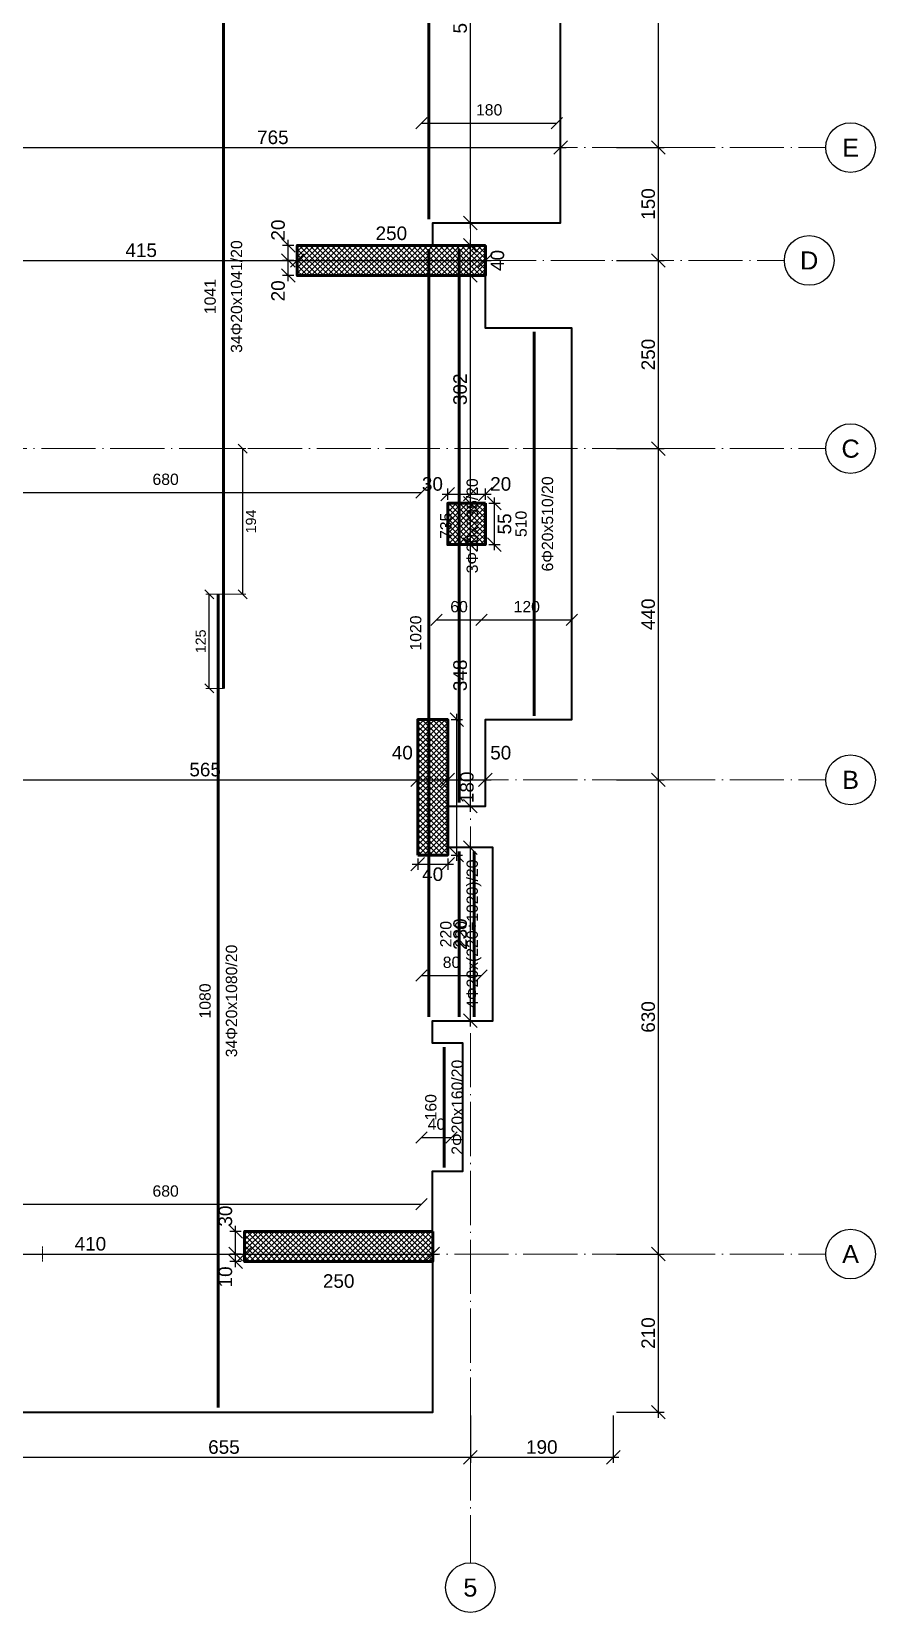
# Model space of a CAD drawing. Header units: millimetres. Extents: x -404 to 6018, y -5139 to 7890.
# Drawn here: x 4897 to 6018, y -466 to 1634 of the extents above; entities that cross this region are included whole.
import ezdxf
from ezdxf.enums import TextEntityAlignment as Align

# ---------------------------------------------------------------- set-up
doc = ezdxf.new("R2010")
doc.units = ezdxf.units.MM
doc.linetypes.add('ZWCAD_ISO04W100', pattern=[30.5, 24, -3, 0.5, -3])
for name, color, linetype, lineweight in [('AXIS LINES', 255, 'ZWCAD_ISO04W100', 13), ('COLUMN', 140, 'Continuous', 53), ('SLAB', 3, 'Continuous', 35), ('WALL', 10, 'Continuous', 53)]:
    doc.layers.add(name, color=color, linetype=linetype, lineweight=lineweight)
for name, color, linetype in [('FLOOR', 3, 'Continuous'), ('FW_AXIS', 7, 'Continuous'), ('FW_COLUMN_HATCH', 8, 'Continuous'), ('FW_DIM', 7, 'Continuous'), ('FW_WALL_HATCH', 8, 'Continuous'), ('REB_BOT_MESH_Y', 5, 'Continuous'), ('REB_BOT_MESH_Y_AXDIM', 5, 'Continuous'), ('REB_BOT_MESH_Y_LAP', 5, 'Continuous'), ('REB_BOT_MESH_Y_RANGE', 5, 'Continuous'), ('REB_BOT_MESH_Y_TEXT', 5, 'Continuous')]:
    doc.layers.add(name, color=color, linetype=linetype)
doc.styles.add('REBAR_TXT', font='arial.ttf')
doc.styles.get("Standard").update_dxf_attribs({"font": 'arial.ttf'})
doc.dimstyles.new('FW_DIM', dxfattribs={"dimtxt": 18, "dimasz": 9, "dimexe": 7.5, "dimexo": 4.5, "dimgap": 4.5, "dimtad": 1, "dimdec": 0, "dimtxsty": 'Standard', "dimtsz": 9, "dimcen": 2.5, "dimdle": 7.5, "dimclrd": 256, "dimclre": 256, "dimclrt": 7, "dimazin": 3, "dimtfac": 1, "dimtmove": 2, "dimatfit": 3})
doc.dimstyles.new('REBAR LAP', dxfattribs={"dimtxt": 13.5, "dimasz": 2.5, "dimexe": 4.5, "dimexo": 0, "dimgap": 4.5, "dimtad": 1, "dimdec": 0, "dimtxsty": 'Standard', "dimtsz": 6, "dimcen": 2.5, "dimclrd": 6, "dimclre": 6, "dimclrt": 7, "dimazin": 3, "dimtfac": 1, "dimtmove": 2, "dimatfit": 3, "dimlwd": 25, "dimlwe": 18})
doc.dimstyles.new('REBAR M-200', dxfattribs={"dimtxt": 15, "dimasz": 15, "dimexe": 25, "dimexo": 12.5, "dimgap": 10, "dimtad": 1, "dimdec": 0, "dimtxsty": 'Standard', "dimblk": 'NONE', "dimcen": 50, "dimse1": 1, "dimse2": 1, "dimclrd": 6, "dimclre": 6, "dimclrt": 7, "dimazin": 3, "dimtfac": 1, "dimtmove": 2, "dimatfit": 3, "dimldrblk": 'NONE', "dimlwd": 53})
doc.dimstyles.new('REBAR RANGE', dxfattribs={"dimtxt": 15, "dimasz": 2.5, "dimexe": 0, "dimexo": 0, "dimgap": 10, "dimtad": 1, "dimdec": 0, "dimtxsty": 'Standard', "dimtsz": 7.5, "dimcen": 2.5, "dimse1": 1, "dimse2": 1, "dimclrd": 6, "dimclre": 6, "dimclrt": 7, "dimazin": 3, "dimtfac": 1, "dimtmove": 2, "dimatfit": 3, "dimlwd": 25})

# ---------------------------------------------------------------- blocks, each defined once
blk = doc.blocks.new('*D533')
at = {"color": 6, "lineweight": 53}
blk.add_line((5145, -194), (5145, 886.5), dxfattribs=at)
at = {"layer": 'Defpoints'}
for p in [(5145, 886.5), (5145, -194), (5145, -194)]:
    blk.add_point(p, dxfattribs=at)
at = {"layer": 'REB_BOT_MESH_Y', "color": 7, "insert": (5127.5, 346.2), "char_height": 15, "attachment_point": 5, "rotation": 90}
blk.add_mtext('1080', dxfattribs=at)
blk = doc.blocks.new('_NONE')
blk = doc.blocks.new('*D534')
at = {"color": 6, "lineweight": 53}
blk.add_line((5151.7, 761.5), (5151.7, 1802.5), dxfattribs=at)
at = {"layer": 'Defpoints'}
for p in [(5151.7, 1802.5), (5151.7, 761.5), (5151.7, 761.5)]:
    blk.add_point(p, dxfattribs=at)
at = {"layer": 'REB_BOT_MESH_Y', "color": 7, "insert": (5134.2, 1282), "char_height": 15, "attachment_point": 5, "rotation": 90}
blk.add_mtext('1041', dxfattribs=at)
blk = doc.blocks.new('_Oblique')
at = {"color": 0, "linetype": 'ByBlock', "lineweight": -2}
blk.add_line((-0.5, -0.5), (0.5, 0.5), dxfattribs=at)
blk = doc.blocks.new('*D536')
at = {"color": 6, "lineweight": 18}
for p, q in [((5145, 886.5), (5128.5, 886.5)), ((5151.7, 761.5), (5128.5, 761.5))]:
    blk.add_line(p, q, dxfattribs=at)
at = {"color": 6, "lineweight": 25}
blk.add_line((5133, 761.5), (5133, 886.5), dxfattribs=at)
at = {"layer": 'Defpoints'}
for p in [(5145, 886.5), (5133, 761.5), (5151.7, 761.5)]:
    blk.add_point(p, dxfattribs=at)
at = {"layer": 'REB_BOT_MESH_Y_LAP', "color": 6, "xscale": 12, "yscale": 12, "rotation": 90}
for p in [(5133, 886.5), (5133, 761.5)]:
    blk.add_blockref('_OBLIQUE', p, dxfattribs=at)
at = {"layer": 'REB_BOT_MESH_Y_LAP', "color": 7, "insert": (5121.7, 824), "char_height": 13.5, "attachment_point": 5, "rotation": 90}
blk.add_mtext('125', dxfattribs=at)
blk = doc.blocks.new('*D537')
at = {"color": 6, "lineweight": 18}
for p, q in [((5145, 1080), (5181.7, 1080)), ((5145, 886.5), (5181.7, 886.5))]:
    blk.add_line(p, q, dxfattribs=at)
at = {"color": 6, "lineweight": 25}
blk.add_line((5177.2, 1080), (5177.2, 886.5), dxfattribs=at)
at = {"layer": 'Defpoints'}
for p in [(5145, 1080), (5177.2, 1080), (5145, 886.5)]:
    blk.add_point(p, dxfattribs=at)
at = {"layer": 'REB_BOT_MESH_Y_AXDIM', "color": 6, "xscale": 12, "yscale": 12, "rotation": 90}
for p in [(5177.2, 1080), (5177.2, 886.5)]:
    blk.add_blockref('_OBLIQUE', p, dxfattribs=at)
at = {"layer": 'REB_BOT_MESH_Y_AXDIM', "color": 7, "insert": (5188.5, 983.2), "char_height": 13.5, "attachment_point": 5, "rotation": 90}
blk.add_mtext('194', dxfattribs=at)
blk = doc.blocks.new('*D561')
at = {"color": 6, "lineweight": 53}
blk.add_line((5425, 1385), (5425, 2253.5), dxfattribs=at)
at = {"layer": 'Defpoints'}
for p in [(5425, 2253.5), (5425, 1385), (5425, 1385)]:
    blk.add_point(p, dxfattribs=at)
at = {"layer": 'REB_BOT_MESH_Y', "color": 7, "insert": (5407.5, 1819.2), "char_height": 15, "attachment_point": 5, "rotation": 90}
blk.add_mtext('868', dxfattribs=at)
blk = doc.blocks.new('*D577')
at = {"color": 6, "lineweight": 25}
blk.add_line((4735, 76.1), (5415, 76.1), dxfattribs=at)
at = {"layer": 'Defpoints'}
for p in [(4735, 76.1), (4735, 76.1), (5415, 76.1)]:
    blk.add_point(p, dxfattribs=at)
at = {"layer": 'REB_BOT_MESH_Y_RANGE', "color": 6, "xscale": 15, "yscale": 15}
for p in [(4735, 76.1), (5415, 76.1)]:
    blk.add_blockref('_OBLIQUE', p, dxfattribs=at)
at = {"layer": 'REB_BOT_MESH_Y_RANGE', "color": 7, "insert": (5075, 93.6), "char_height": 15, "attachment_point": 5}
blk.add_mtext('680', dxfattribs=at)
blk = doc.blocks.new('*D578')
at = {"color": 6, "lineweight": 25}
blk.add_line((4735, 1021.8), (5415, 1021.8), dxfattribs=at)
at = {"layer": 'Defpoints'}
for p in [(4735, 1021.8), (4735, 1021.8), (5415, 1021.8)]:
    blk.add_point(p, dxfattribs=at)
at = {"layer": 'REB_BOT_MESH_Y_RANGE', "color": 6, "xscale": 15, "yscale": 15}
for p in [(4735, 1021.8), (5415, 1021.8)]:
    blk.add_blockref('_OBLIQUE', p, dxfattribs=at)
at = {"layer": 'REB_BOT_MESH_Y_RANGE', "color": 7, "insert": (5075, 1039.2), "char_height": 15, "attachment_point": 5}
blk.add_mtext('680', dxfattribs=at)
blk = doc.blocks.new('*D588')
at = {"color": 6, "lineweight": 25}
blk.add_line((5415, 1512.5), (5595, 1512.5), dxfattribs=at)
at = {"layer": 'Defpoints'}
for p in [(5415, 1512.5), (5415, 1512.5), (5595, 1512.5)]:
    blk.add_point(p, dxfattribs=at)
at = {"layer": 'REB_BOT_MESH_Y_RANGE', "color": 6, "xscale": 15, "yscale": 15}
for p in [(5415, 1512.5), (5595, 1512.5)]:
    blk.add_blockref('_OBLIQUE', p, dxfattribs=at)
at = {"layer": 'REB_BOT_MESH_Y_RANGE', "color": 7, "insert": (5505, 1530), "char_height": 15, "attachment_point": 5}
blk.add_mtext('180', dxfattribs=at)
blk = doc.blocks.new('*D591')
at = {"color": 6, "lineweight": 25}
blk.add_line((5495, 852.5), (5615, 852.5), dxfattribs=at)
at = {"layer": 'Defpoints'}
for p in [(5495, 852.5), (5495, 852.5), (5615, 852.5)]:
    blk.add_point(p, dxfattribs=at)
at = {"layer": 'REB_BOT_MESH_Y_RANGE', "color": 6, "xscale": 15, "yscale": 15}
for p in [(5495, 852.5), (5615, 852.5)]:
    blk.add_blockref('_OBLIQUE', p, dxfattribs=at)
at = {"layer": 'REB_BOT_MESH_Y_RANGE', "color": 7, "insert": (5555, 870), "char_height": 15, "attachment_point": 5}
blk.add_mtext('120', dxfattribs=at)
blk = doc.blocks.new('*D592')
at = {"color": 6, "lineweight": 53}
blk.add_line((5565, 725), (5565, 1235), dxfattribs=at)
at = {"layer": 'Defpoints'}
for p in [(5565, 1235), (5565, 725), (5565, 725)]:
    blk.add_point(p, dxfattribs=at)
at = {"layer": 'REB_BOT_MESH_Y', "color": 7, "insert": (5547.5, 980), "char_height": 15, "attachment_point": 5, "rotation": 90}
blk.add_mtext('510', dxfattribs=at)
blk = doc.blocks.new('*D599')
at = {"color": 6, "lineweight": 25}
blk.add_line((5415, 380), (5495, 380), dxfattribs=at)
at = {"layer": 'Defpoints'}
for p in [(5415, 380), (5415, 380), (5495, 380)]:
    blk.add_point(p, dxfattribs=at)
at = {"layer": 'REB_BOT_MESH_Y_RANGE', "color": 6, "xscale": 15, "yscale": 15}
for p in [(5415, 380), (5495, 380)]:
    blk.add_blockref('_OBLIQUE', p, dxfattribs=at)
at = {"layer": 'REB_BOT_MESH_Y_RANGE', "color": 7, "insert": (5455, 397.5), "char_height": 15, "attachment_point": 5}
blk.add_mtext('80', dxfattribs=at)
blk = doc.blocks.new('*D600')
at = {"color": 6, "lineweight": 53}
blk.add_line((5465, 325), (5465, 545), dxfattribs=at)
at = {"layer": 'Defpoints'}
for p in [(5465, 545), (5465, 325), (5465, 325)]:
    blk.add_point(p, dxfattribs=at)
at = {"layer": 'REB_BOT_MESH_Y', "color": 7, "insert": (5447.5, 435), "char_height": 15, "attachment_point": 5, "rotation": 90}
blk.add_mtext('220', dxfattribs=at)
blk = doc.blocks.new('*D601')
at = {"color": 6, "lineweight": 53}
blk.add_line((5425, 325), (5425, 1345), dxfattribs=at)
at = {"layer": 'Defpoints'}
for p in [(5425, 1345), (5425, 325), (5425, 325)]:
    blk.add_point(p, dxfattribs=at)
at = {"layer": 'REB_BOT_MESH_Y', "color": 7, "insert": (5407.5, 835), "char_height": 15, "attachment_point": 5, "rotation": 90}
blk.add_mtext('1020', dxfattribs=at)
blk = doc.blocks.new('*D602')
at = {"color": 6, "lineweight": 53}
blk.add_line((5485, 325), (5485, 545), dxfattribs=at)
at = {"layer": 'Defpoints'}
for p in [(5485, 545), (5485, 325), (5485, 325)]:
    blk.add_point(p, dxfattribs=at)
at = {"layer": 'REB_BOT_MESH_Y', "color": 7, "insert": (5467.5, 435), "char_height": 15, "attachment_point": 5, "rotation": 90}
blk.add_mtext('220', dxfattribs=at)
blk = doc.blocks.new('*D605')
at = {"color": 6, "lineweight": 25}
blk.add_line((5435, 852.5), (5495, 852.5), dxfattribs=at)
at = {"layer": 'Defpoints'}
for p in [(5435, 852.5), (5435, 852.5), (5495, 852.5)]:
    blk.add_point(p, dxfattribs=at)
at = {"layer": 'REB_BOT_MESH_Y_RANGE', "color": 6, "xscale": 15, "yscale": 15}
for p in [(5435, 852.5), (5495, 852.5)]:
    blk.add_blockref('_OBLIQUE', p, dxfattribs=at)
at = {"layer": 'REB_BOT_MESH_Y_RANGE', "color": 7, "insert": (5465, 870), "char_height": 15, "attachment_point": 5}
blk.add_mtext('60', dxfattribs=at)
blk = doc.blocks.new('*D606')
at = {"color": 6, "lineweight": 53}
blk.add_line((5465, 610), (5465, 1345), dxfattribs=at)
at = {"layer": 'Defpoints'}
for p in [(5465, 1345), (5465, 610), (5465, 610)]:
    blk.add_point(p, dxfattribs=at)
at = {"layer": 'REB_BOT_MESH_Y', "color": 7, "insert": (5447.5, 977.5), "char_height": 15, "attachment_point": 5, "rotation": 90}
blk.add_mtext('735', dxfattribs=at)
blk = doc.blocks.new('*D608')
at = {"color": 6, "lineweight": 25}
blk.add_line((5415, 165), (5455, 165), dxfattribs=at)
at = {"layer": 'Defpoints'}
for p in [(5415, 165), (5415, 165), (5455, 165)]:
    blk.add_point(p, dxfattribs=at)
at = {"layer": 'REB_BOT_MESH_Y_RANGE', "color": 6, "xscale": 15, "yscale": 15}
for p in [(5415, 165), (5455, 165)]:
    blk.add_blockref('_OBLIQUE', p, dxfattribs=at)
at = {"layer": 'REB_BOT_MESH_Y_RANGE', "color": 7, "insert": (5435, 182.5), "char_height": 15, "attachment_point": 5}
blk.add_mtext('40', dxfattribs=at)
blk = doc.blocks.new('*D609')
at = {"color": 6, "lineweight": 53}
blk.add_line((5445, 125), (5445, 285), dxfattribs=at)
at = {"layer": 'Defpoints'}
for p in [(5445, 285), (5445, 125), (5445, 125)]:
    blk.add_point(p, dxfattribs=at)
at = {"layer": 'REB_BOT_MESH_Y', "color": 7, "insert": (5427.5, 205), "char_height": 15, "attachment_point": 5, "rotation": 90}
blk.add_mtext('160', dxfattribs=at)
blk = doc.blocks.new('*D628')
for p, q in [((5175.5, 10), (5160.5, 10)), ((5175.5, 0), (5160.5, 0)), ((5168, -7.5), (5168, 17.5))]:
    blk.add_line(p, q)
at = {"layer": 'Defpoints'}
for p in [(5168, 0), (5180, 10), (5180, 0)]:
    blk.add_point(p, dxfattribs=at)
at = {"layer": 'FW_DIM', "xscale": 18, "yscale": 18, "rotation": 90}
for p in [(5168, 10), (5168, 0)]:
    blk.add_blockref('_OBLIQUE', p, dxfattribs=at)
at = {"layer": 'FW_DIM', "color": 7, "insert": (5154.5, -20.4), "char_height": 18, "attachment_point": 5, "rotation": 90}
blk.add_mtext('10', dxfattribs=at)
blk = doc.blocks.new('*D629')
for p, q in [((5168, 2.5), (5168, 47.5)), ((5175.5, 40), (5160.5, 40)), ((5175.5, 10), (5160.5, 10))]:
    blk.add_line(p, q)
at = {"layer": 'Defpoints'}
for p in [(5180, 40), (5168, 10), (5180, 10)]:
    blk.add_point(p, dxfattribs=at)
at = {"layer": 'FW_DIM', "xscale": 18, "yscale": 18, "rotation": 90}
for p in [(5168, 40), (5168, 10)]:
    blk.add_blockref('_OBLIQUE', p, dxfattribs=at)
at = {"layer": 'FW_DIM', "color": 7, "insert": (5154.5, 60.4), "char_height": 18, "attachment_point": 5, "rotation": 90}
blk.add_mtext('30', dxfattribs=at)
blk = doc.blocks.new('*D632')
for p, q in [((5402.5, 528), (5457.5, 528)), ((5410, 535.5), (5410, 520.5)), ((5450, 535.5), (5450, 520.5))]:
    blk.add_line(p, q)
at = {"layer": 'Defpoints'}
for p in [(5410, 540), (5410, 528), (5450, 540)]:
    blk.add_point(p, dxfattribs=at)
at = {"layer": 'FW_DIM', "xscale": 18, "yscale": 18}
for p in [(5410, 528), (5450, 528)]:
    blk.add_blockref('_OBLIQUE', p, dxfattribs=at)
at = {"layer": 'FW_DIM', "color": 7, "insert": (5430, 514.5), "char_height": 18, "attachment_point": 5}
blk.add_mtext('40', dxfattribs=at)
blk = doc.blocks.new('*D633')
for p, q in [((5454.5, 720), (5469.5, 720)), ((5462, 532.5), (5462, 727.5)), ((5454.5, 540), (5469.5, 540))]:
    blk.add_line(p, q)
at = {"layer": 'Defpoints'}
for p in [(5450, 720), (5450, 540), (5462, 540)]:
    blk.add_point(p, dxfattribs=at)
at = {"layer": 'FW_DIM', "xscale": 18, "yscale": 18, "rotation": 90}
for p in [(5462, 720), (5462, 540)]:
    blk.add_blockref('_OBLIQUE', p, dxfattribs=at)
at = {"layer": 'FW_DIM', "color": 7, "insert": (5475.5, 630), "char_height": 18, "attachment_point": 5, "rotation": 90}
blk.add_mtext('180', dxfattribs=at)
blk = doc.blocks.new('*D634')
for p, q in [((5245.5, 1330), (5230.5, 1330)), ((5238, 1302.5), (5238, 1337.5)), ((5245.5, 1310), (5230.5, 1310))]:
    blk.add_line(p, q)
at = {"layer": 'Defpoints'}
for p in [(5250, 1330), (5238, 1310), (5250, 1310)]:
    blk.add_point(p, dxfattribs=at)
at = {"layer": 'FW_DIM', "xscale": 18, "yscale": 18, "rotation": 90}
for p in [(5238, 1330), (5238, 1310)]:
    blk.add_blockref('_OBLIQUE', p, dxfattribs=at)
at = {"layer": 'FW_DIM', "color": 7, "insert": (5224.5, 1289.6), "char_height": 18, "attachment_point": 5, "rotation": 90}
blk.add_mtext('20', dxfattribs=at)
blk = doc.blocks.new('*D635')
for p, q in [((5245.5, 1350), (5230.5, 1350)), ((5238, 1322.5), (5238, 1357.5)), ((5245.5, 1330), (5230.5, 1330))]:
    blk.add_line(p, q)
at = {"layer": 'Defpoints'}
for p in [(5250, 1350), (5238, 1330), (5250, 1330)]:
    blk.add_point(p, dxfattribs=at)
at = {"layer": 'FW_DIM', "xscale": 18, "yscale": 18, "rotation": 90}
for p in [(5238, 1350), (5238, 1330)]:
    blk.add_blockref('_OBLIQUE', p, dxfattribs=at)
at = {"layer": 'FW_DIM', "color": 7, "insert": (5224.5, 1370.4), "char_height": 18, "attachment_point": 5, "rotation": 90}
blk.add_mtext('20', dxfattribs=at)
blk = doc.blocks.new('*D670')
for p, q in [((5442.5, 1019.5), (5487.5, 1019.5)), ((5450, 1012), (5450, 1027)), ((5480, 1012), (5480, 1027))]:
    blk.add_line(p, q)
at = {"layer": 'Defpoints'}
for p in [(5450, 1019.5), (5450, 1007.5), (5480, 1007.5)]:
    blk.add_point(p, dxfattribs=at)
at = {"layer": 'FW_DIM', "xscale": 18, "yscale": 18}
for p in [(5450, 1019.5), (5480, 1019.5)]:
    blk.add_blockref('_OBLIQUE', p, dxfattribs=at)
at = {"layer": 'FW_DIM', "color": 7, "insert": (5429.6, 1033), "char_height": 18, "attachment_point": 5}
blk.add_mtext('30', dxfattribs=at)
blk = doc.blocks.new('*D671')
for p, q in [((5472.5, 1019.5), (5507.5, 1019.5)), ((5480, 1012), (5480, 1027)), ((5500, 1012), (5500, 1027))]:
    blk.add_line(p, q)
at = {"layer": 'Defpoints'}
for p in [(5480, 1019.5), (5480, 1007.5), (5500, 1007.5)]:
    blk.add_point(p, dxfattribs=at)
at = {"layer": 'FW_DIM', "xscale": 18, "yscale": 18}
for p in [(5480, 1019.5), (5500, 1019.5)]:
    blk.add_blockref('_OBLIQUE', p, dxfattribs=at)
at = {"layer": 'FW_DIM', "color": 7, "insert": (5520.4, 1033), "char_height": 18, "attachment_point": 5}
blk.add_mtext('20', dxfattribs=at)
blk = doc.blocks.new('*D672')
for p, q in [((5512, 945), (5512, 1015)), ((5504.5, 1007.5), (5519.5, 1007.5)), ((5504.5, 952.5), (5519.5, 952.5))]:
    blk.add_line(p, q)
at = {"layer": 'Defpoints'}
for p in [(5500, 1007.5), (5500, 952.5), (5512, 952.5)]:
    blk.add_point(p, dxfattribs=at)
at = {"layer": 'FW_DIM', "xscale": 18, "yscale": 18, "rotation": 90}
for p in [(5512, 1007.5), (5512, 952.5)]:
    blk.add_blockref('_OBLIQUE', p, dxfattribs=at)
at = {"layer": 'FW_DIM', "color": 7, "insert": (5525.5, 980), "char_height": 18, "attachment_point": 5, "rotation": 90}
blk.add_mtext('55', dxfattribs=at)
blk = doc.blocks.new('*D691')
for p, q in [((4762.5, 10), (5187.5, 10)), ((4770, 14.5), (4770, 17.5)), ((5180, 14.5), (5180, 17.5))]:
    blk.add_line(p, q)
at = {"layer": 'Defpoints'}
for p in [(4770, 10), (4770, 10), (5180, 10)]:
    blk.add_point(p, dxfattribs=at)
at = {"layer": 'FW_DIM', "xscale": 18, "yscale": 18}
for p in [(4770, 10), (5180, 10)]:
    blk.add_blockref('_OBLIQUE', p, dxfattribs=at)
at = {"layer": 'FW_DIM', "color": 7, "insert": (4975, 23.5), "char_height": 18, "attachment_point": 5}
blk.add_mtext('410', dxfattribs=at)
blk = doc.blocks.new('*D692')
for p, q in [((5172.5, 10), (5437.5, 10)), ((5180, 14.5), (5180, 17.5)), ((5430, 14.5), (5430, 17.5))]:
    blk.add_line(p, q)
at = {"layer": 'Defpoints'}
for p in [(5180, 10), (5180, 10), (5430, 10)]:
    blk.add_point(p, dxfattribs=at)
at = {"layer": 'FW_DIM', "xscale": 18, "yscale": 18}
for p in [(5180, 10), (5430, 10)]:
    blk.add_blockref('_OBLIQUE', p, dxfattribs=at)
at = {"layer": 'FW_DIM', "color": 7, "insert": (5305, -26), "char_height": 18, "attachment_point": 5}
blk.add_mtext('250', dxfattribs=at)
blk = doc.blocks.new('*D696')
for p, q in [((4837.5, 640), (5417.5, 640)), ((4845, 644.5), (4845, 647.5)), ((5410, 644.5), (5410, 647.5))]:
    blk.add_line(p, q)
at = {"layer": 'Defpoints'}
for p in [(4845, 640), (4845, 640), (5410, 640)]:
    blk.add_point(p, dxfattribs=at)
at = {"layer": 'FW_DIM', "xscale": 18, "yscale": 18}
for p in [(4845, 640), (5410, 640)]:
    blk.add_blockref('_OBLIQUE', p, dxfattribs=at)
at = {"layer": 'FW_DIM', "color": 7, "insert": (5127.5, 653.5), "char_height": 18, "attachment_point": 5}
blk.add_mtext('565', dxfattribs=at)
blk = doc.blocks.new('*D697')
for p, q in [((5402.5, 640), (5457.5, 640)), ((5410, 644.5), (5410, 647.5)), ((5450, 644.5), (5450, 647.5))]:
    blk.add_line(p, q)
at = {"layer": 'Defpoints'}
for p in [(5410, 640), (5410, 640), (5450, 640)]:
    blk.add_point(p, dxfattribs=at)
at = {"layer": 'FW_DIM', "xscale": 18, "yscale": 18}
for p in [(5410, 640), (5450, 640)]:
    blk.add_blockref('_OBLIQUE', p, dxfattribs=at)
at = {"layer": 'FW_DIM', "color": 7, "insert": (5389.6, 676), "char_height": 18, "attachment_point": 5}
blk.add_mtext('40', dxfattribs=at)
blk = doc.blocks.new('*D698')
for p, q in [((5442.5, 640), (5507.5, 640)), ((5450, 644.5), (5450, 647.5)), ((5500, 644.5), (5500, 647.5))]:
    blk.add_line(p, q)
at = {"layer": 'Defpoints'}
for p in [(5450, 640), (5450, 640), (5500, 640)]:
    blk.add_point(p, dxfattribs=at)
at = {"layer": 'FW_DIM', "xscale": 18, "yscale": 18}
for p in [(5450, 640), (5500, 640)]:
    blk.add_blockref('_OBLIQUE', p, dxfattribs=at)
at = {"layer": 'FW_DIM', "color": 7, "insert": (5520.4, 676), "char_height": 18, "attachment_point": 5}
blk.add_mtext('50', dxfattribs=at)
blk = doc.blocks.new('*D704')
for p, q in [((4827.5, 1330), (5257.5, 1330)), ((4835, 1334.5), (4835, 1337.5)), ((5250, 1334.5), (5250, 1337.5))]:
    blk.add_line(p, q)
at = {"layer": 'Defpoints'}
for p in [(4835, 1330), (4835, 1330), (5250, 1330)]:
    blk.add_point(p, dxfattribs=at)
at = {"layer": 'FW_DIM', "xscale": 18, "yscale": 18}
for p in [(4835, 1330), (5250, 1330)]:
    blk.add_blockref('_OBLIQUE', p, dxfattribs=at)
at = {"layer": 'FW_DIM', "color": 7, "insert": (5042.5, 1343.5), "char_height": 18, "attachment_point": 5}
blk.add_mtext('415', dxfattribs=at)
blk = doc.blocks.new('*D705')
for p, q in [((5242.5, 1330), (5507.5, 1330)), ((5250, 1334.5), (5250, 1337.5)), ((5500, 1334.5), (5500, 1337.5))]:
    blk.add_line(p, q)
at = {"layer": 'Defpoints'}
for p in [(5250, 1330), (5250, 1330), (5500, 1330)]:
    blk.add_point(p, dxfattribs=at)
at = {"layer": 'FW_DIM', "xscale": 18, "yscale": 18}
for p in [(5250, 1330), (5500, 1330)]:
    blk.add_blockref('_OBLIQUE', p, dxfattribs=at)
at = {"layer": 'FW_DIM', "color": 7, "insert": (5375, 1366), "char_height": 18, "attachment_point": 5}
blk.add_mtext('250', dxfattribs=at)
blk = doc.blocks.new('*D712')
for p, q in [((4827.5, 1480), (5607.5, 1480)), ((4835, 1484.5), (4835, 1487.5)), ((5600, 1484.5), (5600, 1487.5))]:
    blk.add_line(p, q)
at = {"layer": 'Defpoints'}
for p in [(4835, 1480), (4835, 1480), (5600, 1480)]:
    blk.add_point(p, dxfattribs=at)
at = {"layer": 'FW_DIM', "xscale": 18, "yscale": 18}
for p in [(4835, 1480), (5600, 1480)]:
    blk.add_blockref('_OBLIQUE', p, dxfattribs=at)
at = {"layer": 'FW_DIM', "color": 7, "insert": (5217.5, 1493.5), "char_height": 18, "attachment_point": 5}
blk.add_mtext('765', dxfattribs=at)
blk = doc.blocks.new('*D767')
for p, q in [((5475.5, 550), (5472.5, 550)), ((5480, 312.5), (5480, 557.5)), ((5475.5, 320), (5472.5, 320))]:
    blk.add_line(p, q)
at = {"layer": 'Defpoints'}
for p in [(5480, 550), (5480, 320), (5480, 320)]:
    blk.add_point(p, dxfattribs=at)
at = {"layer": 'FW_DIM', "xscale": 18, "yscale": 18, "rotation": 90}
for p in [(5480, 550), (5480, 320)]:
    blk.add_blockref('_OBLIQUE', p, dxfattribs=at)
at = {"layer": 'FW_DIM', "color": 7, "insert": (5466.5, 435), "char_height": 18, "attachment_point": 5, "rotation": 90}
blk.add_mtext('230', dxfattribs=at)
blk = doc.blocks.new('*D768')
for p, q in [((5475.5, 952.5), (5472.5, 952.5)), ((5480, 597.5), (5480, 960)), ((5475.5, 605), (5472.5, 605))]:
    blk.add_line(p, q)
at = {"layer": 'Defpoints'}
for p in [(5480, 952.5), (5480, 605), (5480, 605)]:
    blk.add_point(p, dxfattribs=at)
at = {"layer": 'FW_DIM', "xscale": 18, "yscale": 18, "rotation": 90}
for p in [(5480, 952.5), (5480, 605)]:
    blk.add_blockref('_OBLIQUE', p, dxfattribs=at)
at = {"layer": 'FW_DIM', "color": 7, "insert": (5466.5, 778.8), "char_height": 18, "attachment_point": 5, "rotation": 90}
blk.add_mtext('348', dxfattribs=at)
blk = doc.blocks.new('*D769')
for p, q in [((5480, 945), (5480, 1015)), ((5475.5, 1007.5), (5472.5, 1007.5)), ((5475.5, 952.5), (5472.5, 952.5))]:
    blk.add_line(p, q)
at = {"layer": 'Defpoints'}
for p in [(5480, 1007.5), (5480, 952.5), (5480, 952.5)]:
    blk.add_point(p, dxfattribs=at)
at = {"layer": 'FW_DIM', "xscale": 18, "yscale": 18, "rotation": 90}
for p in [(5480, 1007.5), (5480, 952.5)]:
    blk.add_blockref('_OBLIQUE', p, dxfattribs=at)
blk = doc.blocks.new('*D770')
for p, q in [((5475.5, 1310), (5472.5, 1310)), ((5480, 1000), (5480, 1317.5)), ((5475.5, 1007.5), (5472.5, 1007.5))]:
    blk.add_line(p, q)
at = {"layer": 'Defpoints'}
for p in [(5480, 1310), (5480, 1007.5), (5480, 1007.5)]:
    blk.add_point(p, dxfattribs=at)
at = {"layer": 'FW_DIM', "xscale": 18, "yscale": 18, "rotation": 90}
for p in [(5480, 1310), (5480, 1007.5)]:
    blk.add_blockref('_OBLIQUE', p, dxfattribs=at)
at = {"layer": 'FW_DIM', "color": 7, "insert": (5466.5, 1158.8), "char_height": 18, "attachment_point": 5, "rotation": 90}
blk.add_mtext('302', dxfattribs=at)
blk = doc.blocks.new('*D771')
for p, q in [((5475.5, 1350), (5472.5, 1350)), ((5480, 1302.5), (5480, 1357.5)), ((5475.5, 1310), (5472.5, 1310))]:
    blk.add_line(p, q)
at = {"layer": 'Defpoints'}
for p in [(5480, 1350), (5480, 1310), (5480, 1310)]:
    blk.add_point(p, dxfattribs=at)
at = {"layer": 'FW_DIM', "xscale": 18, "yscale": 18, "rotation": 90}
for p in [(5480, 1350), (5480, 1310)]:
    blk.add_blockref('_OBLIQUE', p, dxfattribs=at)
at = {"layer": 'FW_DIM', "color": 7, "insert": (5516, 1330), "char_height": 18, "attachment_point": 5, "rotation": 90}
blk.add_mtext('40', dxfattribs=at)
blk = doc.blocks.new('*D772')
for p, q in [((5480, 1372.4), (5480, 1932.5)), ((5475.5, 1925), (5472.5, 1925)), ((5475.5, 1379.9), (5472.5, 1379.9))]:
    blk.add_line(p, q)
at = {"layer": 'Defpoints'}
for p in [(5480, 1925), (5480, 1379.9), (5480, 1379.9)]:
    blk.add_point(p, dxfattribs=at)
at = {"layer": 'FW_DIM', "xscale": 18, "yscale": 18, "rotation": 90}
for p in [(5480, 1925), (5480, 1379.9)]:
    blk.add_blockref('_OBLIQUE', p, dxfattribs=at)
at = {"layer": 'FW_DIM', "color": 7, "insert": (5466.5, 1652.5), "char_height": 18, "attachment_point": 5, "rotation": 90}
blk.add_mtext('545', dxfattribs=at)
blk = doc.blocks.new('*D788')
for p, q in [((4825, -204.5), (4825, -267.5)), ((5480, -204.5), (5480, -267.5)), ((4817.5, -260), (5487.5, -260))]:
    blk.add_line(p, q)
at = {"layer": 'Defpoints'}
for p in [(4825, -200), (5480, -200), (4825, -260)]:
    blk.add_point(p, dxfattribs=at)
at = {"layer": 'FW_DIM', "xscale": 18, "yscale": 18}
for p in [(4825, -260), (5480, -260)]:
    blk.add_blockref('_OBLIQUE', p, dxfattribs=at)
at = {"layer": 'FW_DIM', "color": 7, "insert": (5152.5, -246.5), "char_height": 18, "attachment_point": 5}
blk.add_mtext('655', dxfattribs=at)
blk = doc.blocks.new('*D789')
for p, q in [((5480, -204.5), (5480, -267.5)), ((5670, -204.5), (5670, -267.5)), ((5472.5, -260), (5677.5, -260))]:
    blk.add_line(p, q)
at = {"layer": 'Defpoints'}
for p in [(5480, -200), (5670, -200), (5480, -260)]:
    blk.add_point(p, dxfattribs=at)
at = {"layer": 'FW_DIM', "xscale": 18, "yscale": 18}
for p in [(5480, -260), (5670, -260)]:
    blk.add_blockref('_OBLIQUE', p, dxfattribs=at)
at = {"layer": 'FW_DIM', "color": 7, "insert": (5575, -246.5), "char_height": 18, "attachment_point": 5}
blk.add_mtext('190', dxfattribs=at)
blk = doc.blocks.new('*D800')
for p, q in [((5674.5, 10), (5737.5, 10)), ((5730, -207.5), (5730, 17.5)), ((5674.5, -200), (5737.5, -200))]:
    blk.add_line(p, q)
at = {"layer": 'Defpoints'}
for p in [(5670, 10), (5670, -200), (5730, -200)]:
    blk.add_point(p, dxfattribs=at)
at = {"layer": 'FW_DIM', "xscale": 18, "yscale": 18, "rotation": 90}
for p in [(5730, 10), (5730, -200)]:
    blk.add_blockref('_OBLIQUE', p, dxfattribs=at)
at = {"layer": 'FW_DIM', "color": 7, "insert": (5716.5, -95), "char_height": 18, "attachment_point": 5, "rotation": 90}
blk.add_mtext('210', dxfattribs=at)
blk = doc.blocks.new('*D801')
for p, q in [((5674.5, 640), (5737.5, 640)), ((5730, 2.5), (5730, 647.5)), ((5674.5, 10), (5737.5, 10))]:
    blk.add_line(p, q)
at = {"layer": 'Defpoints'}
for p in [(5670, 640), (5670, 10), (5730, 10)]:
    blk.add_point(p, dxfattribs=at)
at = {"layer": 'FW_DIM', "xscale": 18, "yscale": 18, "rotation": 90}
for p in [(5730, 640), (5730, 10)]:
    blk.add_blockref('_OBLIQUE', p, dxfattribs=at)
at = {"layer": 'FW_DIM', "color": 7, "insert": (5716.5, 325), "char_height": 18, "attachment_point": 5, "rotation": 90}
blk.add_mtext('630', dxfattribs=at)
blk = doc.blocks.new('*D802')
for p, q in [((5674.5, 1080), (5737.5, 1080)), ((5730, 632.5), (5730, 1087.5)), ((5674.5, 640), (5737.5, 640))]:
    blk.add_line(p, q)
at = {"layer": 'Defpoints'}
for p in [(5670, 1080), (5670, 640), (5730, 640)]:
    blk.add_point(p, dxfattribs=at)
at = {"layer": 'FW_DIM', "xscale": 18, "yscale": 18, "rotation": 90}
for p in [(5730, 1080), (5730, 640)]:
    blk.add_blockref('_OBLIQUE', p, dxfattribs=at)
at = {"layer": 'FW_DIM', "color": 7, "insert": (5716.5, 860), "char_height": 18, "attachment_point": 5, "rotation": 90}
blk.add_mtext('440', dxfattribs=at)
blk = doc.blocks.new('*D803')
for p, q in [((5674.5, 1330), (5737.5, 1330)), ((5730, 1072.5), (5730, 1337.5)), ((5674.5, 1080), (5737.5, 1080))]:
    blk.add_line(p, q)
at = {"layer": 'Defpoints'}
for p in [(5670, 1330), (5670, 1080), (5730, 1080)]:
    blk.add_point(p, dxfattribs=at)
at = {"layer": 'FW_DIM', "xscale": 18, "yscale": 18, "rotation": 90}
for p in [(5730, 1330), (5730, 1080)]:
    blk.add_blockref('_OBLIQUE', p, dxfattribs=at)
at = {"layer": 'FW_DIM', "color": 7, "insert": (5716.5, 1205), "char_height": 18, "attachment_point": 5, "rotation": 90}
blk.add_mtext('250', dxfattribs=at)
blk = doc.blocks.new('*D804')
for p, q in [((5674.5, 1480), (5737.5, 1480)), ((5730, 1322.5), (5730, 1487.5)), ((5674.5, 1330), (5737.5, 1330))]:
    blk.add_line(p, q)
at = {"layer": 'Defpoints'}
for p in [(5670, 1480), (5670, 1330), (5730, 1330)]:
    blk.add_point(p, dxfattribs=at)
at = {"layer": 'FW_DIM', "xscale": 18, "yscale": 18, "rotation": 90}
for p in [(5730, 1480), (5730, 1330)]:
    blk.add_blockref('_OBLIQUE', p, dxfattribs=at)
at = {"layer": 'FW_DIM', "color": 7, "insert": (5716.5, 1405), "char_height": 18, "attachment_point": 5, "rotation": 90}
blk.add_mtext('150', dxfattribs=at)
blk = doc.blocks.new('*D805')
for p, q in [((5674.5, 1960), (5737.5, 1960)), ((5730, 1472.5), (5730, 1967.5)), ((5674.5, 1480), (5737.5, 1480))]:
    blk.add_line(p, q)
at = {"layer": 'Defpoints'}
for p in [(5670, 1960), (5670, 1480), (5730, 1480)]:
    blk.add_point(p, dxfattribs=at)
at = {"layer": 'FW_DIM', "xscale": 18, "yscale": 18, "rotation": 90}
for p in [(5730, 1960), (5730, 1480)]:
    blk.add_blockref('_OBLIQUE', p, dxfattribs=at)
at = {"layer": 'FW_DIM', "color": 7, "insert": (5716.5, 1720), "char_height": 18, "attachment_point": 5, "rotation": 90}
blk.add_mtext('480', dxfattribs=at)

msp = doc.modelspace()

# ---------------------------------------------------------------- hatches: boundary and pattern name
at = {"layer": 'FW_COLUMN_HATCH'}
h = msp.add_hatch(dxfattribs=at)
h.set_pattern_fill('ANSI37', scale=1.6)
h.paths.add_polyline_path([(5500, 1007.5), (5500, 952.5), (5450, 952.5), (5450, 1007.5), (5500, 1007.5)])
at = {"layer": 'FW_WALL_HATCH'}
h = msp.add_hatch(dxfattribs=at)
h.set_pattern_fill('ANSI37', scale=1.6)
h.paths.add_polyline_path([(5500, 1350), (5500, 1310), (5250, 1310), (5250, 1350), (5500, 1350)])
h = msp.add_hatch(dxfattribs=at)
h.set_pattern_fill('ANSI37', scale=1.6)
h.paths.add_polyline_path([(5410, 540), (5410, 720), (5450, 720), (5450, 540), (5410, 540)])
h = msp.add_hatch(dxfattribs=at)
h.set_pattern_fill('ANSI37', scale=1.6)
h.paths.add_polyline_path([(5180, 40), (5430, 40), (5430, 40), (5430, 0), (5180, 0), (5180, 40)])

# ---------------------------------------------------------------- linework, layer by layer
at = {"layer": 'AXIS LINES', "color": 0, "ltscale": 3}
for points in [[(5480, 3140), (5480, -400.1)], [(3537.4, 1480), (5952.4, 1480)], [(3482.4, 1330), (5897.4, 1330)], [(3537.4, 1080), (5952.4, 1080)], [(3537.4, 640), (5952.4, 640)], [(3537.4, 10), (5952.4, 10)]]:
    msp.add_lwpolyline(points, dxfattribs=at)
at = {"layer": 'AXIS LINES', "ltscale": 0.08}
msp.add_lwpolyline([(4911.4, 20), (4911.4, 0)], dxfattribs=at)
at = {"layer": 'COLUMN', "ltscale": 0.08}
for points in [[(5500, 1007.5), (5500, 952.5), (5450, 952.5), (5450, 1007.5), (5500, 1007.5)], [(5410, 605), (5410, 655)]]:
    msp.add_lwpolyline(points, dxfattribs=at)
at = {"layer": 'FLOOR'}
msp.add_line((5025, -199.9), (5135, -199.9), dxfattribs=at)
at = {"layer": 'FW_AXIS'}
for centre in [(5985.4, 1480), (5930.4, 1330), (5985.4, 1080), (5985.4, 640), (5985.4, 10), (5480, -433.1)]:
    msp.add_circle(centre, 33, dxfattribs=at)
at = {"layer": 'SLAB', "ltscale": 0.08}
msp.add_lwpolyline([(4730, -199.9), (5430, -199.9), (5430, -48.2), (5429.9, 120), (5469.9, 120), (5469.9, 290.1), (5429.9, 290.1), (5429.9, 320), (5510, 320), (5510, 550), (5450, 550), (5450, 605), (5500, 605), (5500, 720), (5615, 720), (5615, 1240), (5500, 1240), (5500, 1350), (5430, 1350), (5430, 1379.9), (5600, 1379.9), (5599.9, 1900)], dxfattribs=at)
at = {"layer": 'WALL', "ltscale": 0.08}
for points in [[(5500, 1350), (5250, 1350), (5250, 1310), (5500, 1310), (5500, 1350)], [(5430, 40), (5180, 40), (5180, 0), (5430, 0), (5430, 40)]]:
    msp.add_lwpolyline(points, dxfattribs=at)
msp.add_lwpolyline([(5410, 540), (5410, 720), (5450, 720), (5450, 540)], close=True, dxfattribs=at)

# ---------------------------------------------------------------- texts
at = {"layer": 'FW_AXIS', "color": 7, "style": 'REBAR_TXT'}
for s, p in [('E', (5985.4, 1480)), ('D', (5930.4, 1330)), ('C', (5985.4, 1080)), ('B', (5985.4, 640)), ('A', (5985.4, 10)), ('5', (5480, -433.1))]:
    msp.add_text(s, height=24, dxfattribs=at).set_placement(p, align=Align.MIDDLE_CENTER)
at = {"layer": 'REB_BOT_MESH_Y_TEXT', "color": 7, "style": 'REBAR_TXT'}
for s, p in [('34Φ20x1041/20', (5161.7, 1282)), ('3Φ20x735/20', (5475, 977.5)), ('6Φ20x510/20', (5575, 980)), ('4Φ20x(220÷1020)/20', (5475, 435)), ('34Φ20x1080/20', (5155, 346.2)), ('2Φ20x160/20', (5455, 205))]:
    msp.add_text(s, height=15, rotation=90, dxfattribs=at).set_placement(p, align=Align.TOP_CENTER)

# ---------------------------------------------------------------- dimensions: what is measured, and where the dimension line sits
at = {"layer": 'FW_DIM'}
for base, p1, p2, picture, middle in [((5730, 1480), (5670, 1480), (5670, 1960), '*D805', (5716.5, 1720)), ((5730, 1330), (5670, 1330), (5670, 1480), '*D804', (5716.5, 1405)), ((5730, 1080), (5670, 1080), (5670, 1330), '*D803', (5716.5, 1205)), ((5730, 640), (5670, 640), (5670, 1080), '*D802', (5716.5, 860)), ((5730, 10), (5670, 10), (5670, 640), '*D801', (5716.5, 325)), ((5730, -200), (5670, -200), (5670, 10), '*D800', (5716.5, -95))]:
    dim = msp.add_linear_dim(base=base, p1=p1, p2=p2, angle=90, dimstyle='FW_DIM', dxfattribs=at)
    dim.commit()
    dim.dimension.update_dxf_attribs({"geometry": picture, "text_midpoint": middle})
for base, p1, p2, text, picture, middle in [((5480, 1379.9), (5480, 1379.9), (5480, 1925), '545', '*D772', (5466.5, 1652.5)), ((5238, 1330), (5250, 1330), (5250, 1350), '20', '*D635', (5224.5, 1370.4)), ((5480, 1310), (5480, 1310), (5480, 1350), '40', '*D771', (5516, 1330)), ((5238, 1310), (5250, 1310), (5250, 1330), '20', '*D634', (5224.5, 1289.6)), ((5480, 1007.5), (5480, 1007.5), (5480, 1310), '302', '*D770', (5466.5, 1158.8)), ((5480, 952.5), (5480, 952.5), (5480, 1007.5), ' ', '*D769', (5480, 980)), ((5512, 952.5), (5500, 952.5), (5500, 1007.5), '55', '*D672', (5525.5, 980)), ((5480, 605), (5480, 605), (5480, 952.5), '348', '*D768', (5466.5, 778.8)), ((5462, 540), (5450, 540), (5450, 720), '180', '*D633', (5475.5, 630)), ((5480, 320), (5480, 320), (5480, 550), '230', '*D767', (5466.5, 435)), ((5168, 10), (5180, 10), (5180, 40), '30', '*D629', (5154.5, 60.4)), ((5168, 0), (5180, 0), (5180, 10), '10', '*D628', (5154.5, -20.4))]:
    dim = msp.add_linear_dim(base=base, p1=p1, p2=p2, angle=90, text=text, dimstyle='FW_DIM', override={"dimtmove": 2}, dxfattribs=at)
    dim.commit()
    dim.dimension.update_dxf_attribs({"geometry": picture, "text_midpoint": middle, "dimtype": 160})
for base, p1, p2, text, picture, middle in [((4835, 1480), (4835, 1480), (5600, 1480), '765', '*D712', (5217.5, 1493.5)), ((5250, 1330), (5250, 1330), (5500, 1330), '250', '*D705', (5375, 1366)), ((4835, 1330), (4835, 1330), (5250, 1330), '415', '*D704', (5042.5, 1343.5)), ((5450, 1019.5), (5450, 1007.5), (5480, 1007.5), '30', '*D670', (5429.6, 1033)), ((5480, 1019.5), (5480, 1007.5), (5500, 1007.5), '20', '*D671', (5520.4, 1033)), ((5410, 640), (5410, 640), (5450, 640), '40', '*D697', (5389.6, 676)), ((5450, 640), (5450, 640), (5500, 640), '50', '*D698', (5520.4, 676)), ((4845, 640), (4845, 640), (5410, 640), '565', '*D696', (5127.5, 653.5)), ((5410, 528), (5410, 540), (5450, 540), '40', '*D632', (5430, 514.5)), ((4770, 10), (4770, 10), (5180, 10), '410', '*D691', (4975, 23.5)), ((5180, 10), (5180, 10), (5430, 10), '250', '*D692', (5305, -26))]:
    dim = msp.add_linear_dim(base=base, p1=p1, p2=p2, text=text, dimstyle='FW_DIM', override={"dimtmove": 2}, dxfattribs=at)
    dim.commit()
    dim.dimension.update_dxf_attribs({"geometry": picture, "text_midpoint": middle, "dimtype": 160})
for base, p1, p2, picture, middle in [((4825, -260), (4825, -200), (5480, -200), '*D788', (5152.5, -246.5)), ((5480, -260), (5480, -200), (5670, -200), '*D789', (5575, -246.5))]:
    dim = msp.add_linear_dim(base=base, p1=p1, p2=p2, dimstyle='FW_DIM', dxfattribs=at)
    dim.commit()
    dim.dimension.update_dxf_attribs({"geometry": picture, "text_midpoint": middle})
at = {"layer": 'REB_BOT_MESH_Y'}
for base, p1, p2, picture, middle in [((5424.986936, 1385), (5424.986936, 1385), (5424.986936, 2253.5), '*D561', (5407.486936, 1819.25)), ((5151.7, 761.5), (5151.7, 761.5), (5151.7, 1802.5), '*D534', (5134.2, 1282)), ((5425, 325), (5425, 325), (5425, 1345), '*D601', (5407.5, 835)), ((5465, 610), (5465, 610), (5465, 1345), '*D606', (5447.5, 977.5)), ((5565, 725), (5565, 725), (5565, 1235), '*D592', (5547.5, 980)), ((5144.986936, -194), (5144.986936, -194), (5144.986936, 886.5), '*D533', (5127.486936, 346.25)), ((5465, 325), (5465, 325), (5465, 545), '*D600', (5447.5, 435)), ((5485, 325), (5485, 325), (5485, 545), '*D602', (5467.5, 435)), ((5445, 125), (5445, 125), (5445, 285), '*D609', (5427.5, 205))]:
    dim = msp.add_linear_dim(base=base, p1=p1, p2=p2, angle=90, dimstyle='REBAR M-200', dxfattribs=at)
    dim.commit()
    dim.dimension.update_dxf_attribs({"geometry": picture, "text_midpoint": middle})
at = {"layer": 'REB_BOT_MESH_Y_AXDIM'}
dim = msp.add_linear_dim(base=(5177.236936, 1080), p1=(5144.986936, 1080), p2=(5144.986936, 886.5), angle=90, dimstyle='REBAR LAP', dxfattribs=at)
dim.commit()
dim.dimension.update_dxf_attribs({"geometry": '*D537', "text_midpoint": (5188.486936, 983.25)})
at = {"layer": 'REB_BOT_MESH_Y_LAP'}
dim = msp.add_linear_dim(base=(5133, 761.5), p1=(5151.7, 761.5), p2=(5145, 886.5), angle=90, dimstyle='REBAR LAP', dxfattribs=at)
dim.commit()
dim.dimension.update_dxf_attribs({"geometry": '*D536', "text_midpoint": (5121.7, 824)})
at = {"layer": 'REB_BOT_MESH_Y_RANGE'}
for base, p1, p2, picture, middle in [((5415, 1512.5), (5415, 1512.5), (5595, 1512.5), '*D588', (5505, 1530)), ((4735, 1021.8), (4735, 1021.8), (5415, 1021.8), '*D578', (5075, 1039.2)), ((5435, 852.5), (5435, 852.5), (5495, 852.5), '*D605', (5465, 870)), ((5495, 852.5), (5495, 852.5), (5615, 852.5), '*D591', (5555, 870)), ((5415, 380), (5415, 380), (5495, 380), '*D599', (5455, 397.5)), ((5415, 165), (5415, 165), (5455, 165), '*D608', (5435, 182.5)), ((4735, 76.1), (4735, 76.1), (5415, 76.1), '*D577', (5075, 93.6))]:
    dim = msp.add_linear_dim(base=base, p1=p1, p2=p2, dimstyle='REBAR RANGE', dxfattribs=at)
    dim.commit()
    dim.dimension.update_dxf_attribs({"geometry": picture, "text_midpoint": middle})

doc.saveas('drawing.dxf')
